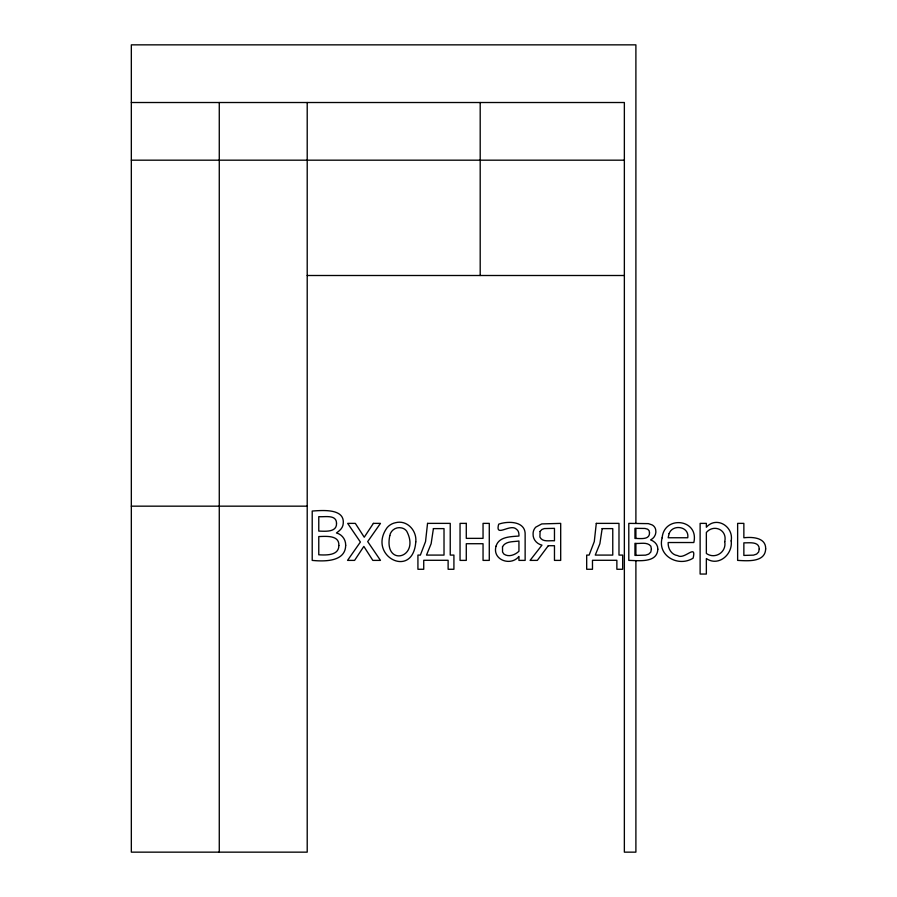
<?xml version="1.0" encoding="UTF-8"?>
<svg xmlns="http://www.w3.org/2000/svg" width="897" height="897" viewBox="0 0 897 897"><rect width="100%" height="100%" fill="white"/><g stroke="black" fill="none" stroke-linecap="round" stroke-linejoin="round"><path stroke-width="1.35" d="M131.332 102.516L624.357 102.516L624.357 852.15L635.895 852.15L635.895 560.625M131.332 160.182L624.357 160.182M307.211 275.502L624.357 275.502M131.332 506.166L307.211 506.166M635.895 522.783L635.895 44.85L131.332 44.85L131.332 852.15L307.211 852.15L307.211 102.516M635.895 528.389L635.895 538.2M635.895 543.806L635.895 555.019M480.198 102.516L480.198 275.502M219.272 102.516L219.272 852.15M427.544 523.377L425.537 541.586L420.379 555.086L417.924 555.086L417.924 569.27L423.732 569.27L423.732 560.289L448.119 560.289L448.119 569.27L453.916 569.27L453.916 555.086L450.238 555.086L450.238 523.377L427.544 523.377M596.292 523.377L594.285 541.586L589.127 555.086L586.683 555.086L586.683 569.27L592.48 569.27L592.48 560.289L616.867 560.289L616.867 569.27L622.664 569.27L622.664 555.086L618.986 555.086L618.986 523.377L596.292 523.377M731.167 540.902C733.04 554.155 718.598 567.027 706.354 558.539L706.354 574.046L700.12 574.046L700.12 523.377L706.354 523.377L706.354 527.245C716.591 515.652 733.925 526.707 731.167 540.902M415.771 541.9C413.001 580.101 366.649 555.635 387.257 527.481A14.756 14.756 0 0 1 395.723 522.671C407.227 519.744 417.027 530.789 415.771 541.9M662.143 537.808C657.086 556.095 678.659 567.409 693.123 558.136C696.722 543.021 684.501 560.132 677.683 555.602C671.416 554.851 667.783 548.448 668.175 542.528L693.818 542.528C699.335 519.004 664.172 514.956 662.143 537.808M338.853 545.511C338.943 555.77 325.925 555.187 318.771 554.795L318.771 536.563C325.746 536.361 339.492 534.892 338.853 545.511M433.408 528.613L431.132 543.739L426.512 555.086L444.015 555.086L444.015 528.613L433.408 528.613M602.156 528.613L599.88 543.739L595.26 555.086L612.763 555.086L612.763 528.613L602.156 528.613M345.681 545.241C345.536 562.094 323.907 561.544 312.212 560.39L312.212 511.043C322.55 510.348 346.747 508.016 342.901 525.474C341.981 528.882 338.954 531.125 336.431 532.986C341.981 534.354 345.827 539.557 345.681 545.241M657.826 549.188C657.254 563.428 638.137 560.49 628.797 560.39L628.797 523.377L648.352 523.624L652.097 524.902A6.828 6.828 0 0 1 655.673 529.634C656.671 533.771 654.406 538.144 650.572 539.904C654.518 541.25 658.006 544.692 657.826 549.188M389.791 535.632C383.232 567.543 420.962 558.405 406.722 531.215A8.376 8.376 0 0 0 401.553 527.929C396.239 526.595 390.666 530.205 389.791 535.632M765.668 548.919C765.186 562.755 746.853 560.849 737.637 560.39L737.637 523.377L743.86 523.377L743.86 537.785C752.168 536.776 766.072 537.438 765.668 548.919M724.742 541.597C726.738 552.182 715.133 559.627 706.354 553.46L706.354 532.482C713.799 523.736 727.534 529.813 724.742 541.597M496.086 546.094C491.859 559.795 510.763 566.725 518.937 556.443L518.937 560.39L525.137 560.39L525.137 535.072C525.99 521.045 508.218 520.798 498.687 524.173C494.729 538.301 510.292 523.018 516.425 529.241C518.724 530.665 519.049 533.569 518.937 536.036C510.976 536.698 498.855 536.529 496.086 546.094M502.511 546.744L502.555 552.047L503.89 554.066C508.7 557.474 515.057 554.918 518.937 551.274L518.937 541.003C513.409 541.934 505.616 540.947 502.511 546.744M336.532 523.108C337.07 532.65 324.994 531.237 318.771 531.091L318.771 516.65C324.49 517.221 336.33 514.216 336.532 523.108M649.518 532.852C649.663 540.409 639.639 538.222 634.964 538.48L634.964 528.344L644.988 528.456L647.656 529.208L649.103 530.665L649.518 532.852M759.243 549.02L758.627 552.025L756.653 554.066L753.502 555.142L743.86 555.422L743.86 542.831C749.107 543.055 759.21 541.093 759.243 549.02M651.401 549.222L650.774 552.104L648.755 554.099L645.571 555.153L634.964 555.422L634.964 543.324C640.032 544.042 647.129 541.496 650.852 546.195L651.401 549.222M669.095 533.625L668.175 537.752L687.752 537.752C689.558 526.371 672.638 523.77 669.095 533.625M540.095 531.439L539.904 537.079C542.55 542.517 549.726 540.286 554.469 540.801L554.469 528.344L544.311 528.58L541.911 529.465L540.095 531.439M373.387 523.377L364.238 537.225L355.324 523.377L347.666 523.377L360.392 542.035L347.543 560.39L354.595 560.39L363.846 546.408L372.827 560.39L380.474 560.39L367.692 541.597L380.474 523.377L373.387 523.377M548.302 545.712L537.337 560.39L530.071 560.39L541.967 545.141C536.776 543.918 532.784 539.377 533.087 533.917A9.407 9.407 0 0 1 535.722 527.178L541.743 523.915L560.692 523.377L560.692 560.39L554.469 560.39L554.469 545.712L548.302 545.712M466.283 523.377L460.049 523.377L460.049 560.39L466.283 560.39L466.283 543.717L483.046 543.717L483.046 560.39L489.28 560.39L489.28 523.377L483.046 523.377L483.046 538.357L466.283 538.357L466.283 523.377"/></g></svg>
